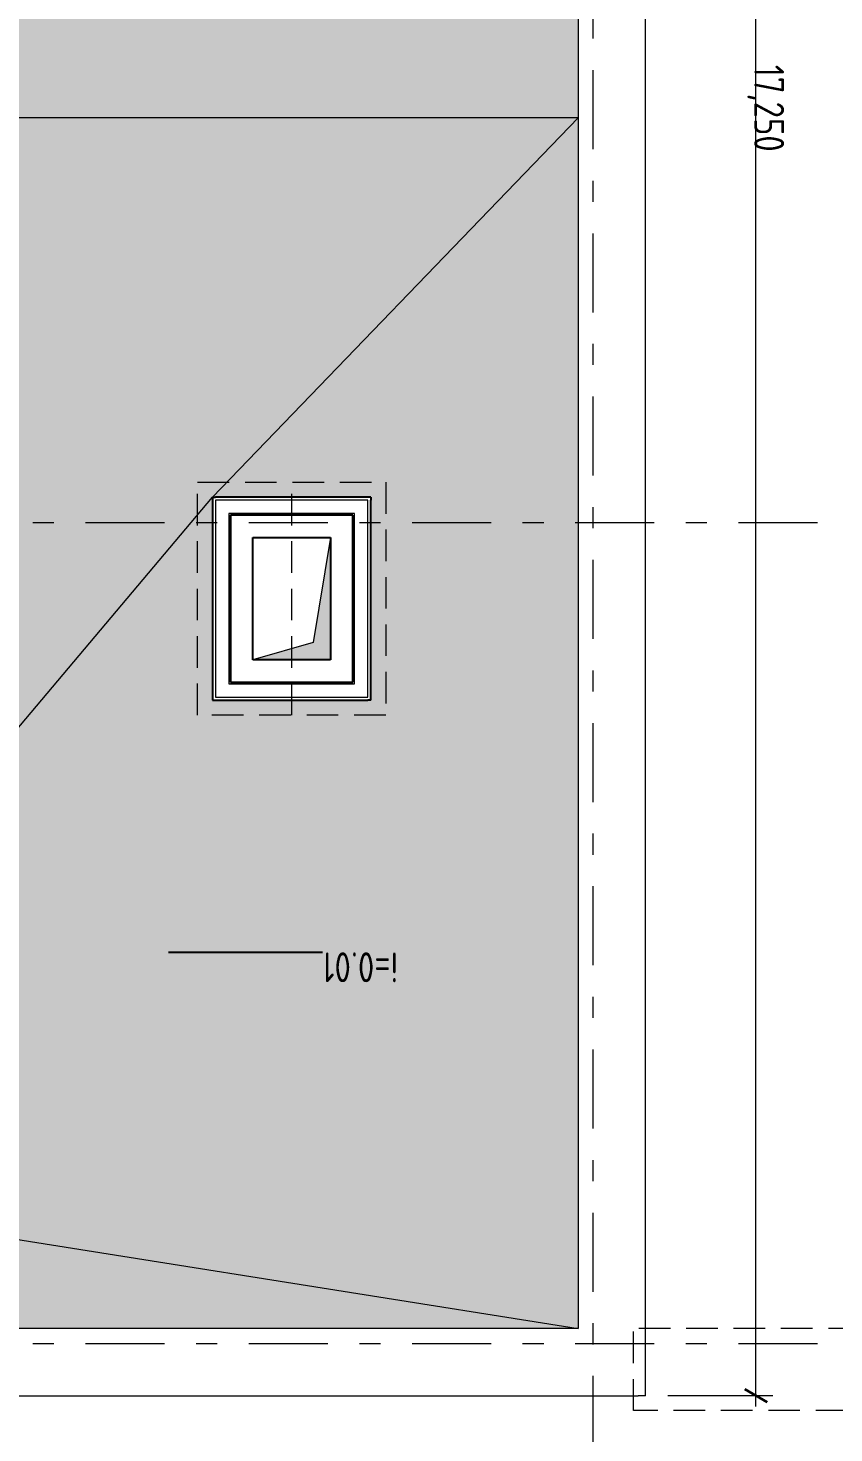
# Model space of a CAD drawing. Header units: millimetres. Extents: x 18162 to 3540582, y 72188 to 247925.
# Drawn here: x 1304184 to 1309582, y 152997 to 162409 of the extents above; entities that cross this region are included whole.
import ezdxf
from ezdxf.enums import TextEntityAlignment as Align

# ---------------------------------------------------------------- set-up
doc = ezdxf.new("R2010")
doc.units = ezdxf.units.MM
doc.header["$MEASUREMENT"] = 0
doc.set_wipeout_variables(frame=1)
for name, pattern in [('Double Dashed', [1093.611073, 529.166651, -211.666656, 141.111112, -211.666656]), ('Hidden Line', [317.5, 211.666667, -105.833333]), ('Wipeout_Contour', [1000, 0, -1000])]:
    doc.linetypes.add(name, pattern=pattern)
for name, color, linetype in [('00 Үндсэн байгуулалт', 7, 'Continuous'), ('Dimensioning - Detail', 7, 'Continuous'), ('Drawing & Figure', 7, 'Continuous'), ('Shell - Roof', 7, 'Continuous'), ('Structural - Bearing', 7, 'Continuous'), ('Structural - Grid', 7, 'Continuous')]:
    doc.layers.add(name, color=color, linetype=linetype)
doc.styles.add('GENERATED_STYLE_3', font='', dxfattribs={"width": 0.8})
doc.styles.get('GENERATED_STYLE_3').set_extended_font_data('ISOCPEUR MON')
doc.dimstyles.new('GENERATED_STYLE__3', dxfattribs={"dimtxt": 200, "dimasz": 114, "dimexe": 0.18, "dimexo": 150, "dimgap": 0, "dimtad": 1, "dimdec": 0, "dimzin": 0, "dimdsep": 46, "dimtxsty": 'GENERATED_STYLE_3', "dimblk": 'ARROWHEAD_2', "dimblk1": 'ARROWHEAD_2', "dimblk2": 'ARROWHEAD_2', "dimcen": 0.09, "dimclrd": 13, "dimclre": 13, "dimclrt": 13, "dimadec": 0, "dimazin": 0, "dimtfac": 1, "dimtdec": 4, "dimtmove": 0, "dimatfit": 3, "dimfxl": 1, "dimtolj": 1, "dimtzin": 0, "dimarcsym": 0})
doc.dimstyles.new('GENERATED_STYLE__4', dxfattribs={"dimtxt": 0.18, "dimasz": 273.6, "dimexe": 0.18, "dimexo": 0.0625, "dimgap": 0, "dimtad": 0, "dimtih": 1, "dimtoh": 1, "dimdec": 4, "dimzin": 0, "dimdsep": 46, "dimcen": 0.09, "dimadec": 0, "dimazin": 0, "dimtfac": 1, "dimtdec": 4, "dimtmove": 0, "dimatfit": 3, "dimldrblk": 'ARROWHEAD_5', "dimfxl": 1, "dimtolj": 1, "dimtzin": 0, "dimarcsym": 0})

# ---------------------------------------------------------------- blocks, each defined once
blk = doc.blocks.new('*D747', base_point=(1270095.8, 74950.7))
at = {"layer": 'Dimensioning - Detail', "color": 13, "linetype": 'Continuous', "lineweight": 13, "transparency": 16777216}
for p, q in [((1309059.2, 170496.7), (1309059.2, 171946.4)), ((1309171.7, 170496.7), (1308019.3, 170496.7)), ((1309059.2, 153246.4), (1309059.2, 170496.7)), ((1309171.7, 153246.4), (1308469.3, 153246.4)), ((1309059.2, 153173.1), (1309059.2, 153246.4))]:
    blk.add_line(p, q, dxfattribs=at)
at = {"layer": 'Dimensioning - Detail', "color": 12, "linetype": 'Continuous', "lineweight": 35, "transparency": 16777216}
for p, q in [((1308984.2, 170540), (1309134.2, 170453.4)), ((1308984.2, 153289.7), (1309134.2, 153203.1))]:
    blk.add_line(p, q, dxfattribs=at)
at = {"layer": 'Dimensioning - Detail', "color": 13, "lineweight": 13, "transparency": 16777216, "insert": (1309001.3, 162163), "char_height": 200, "attachment_point": 7, "rotation": 270, "style": 'GENERATED_STYLE_3'}
blk.add_mtext('\\A1;{\\pql;\\fISOCPEUR MON|b0|i0|c0|p0;\\W0.800000;17,250}', dxfattribs=at)
blk = doc.blocks.new('ARROWHEAD_2')
at = {"color": 0, "linetype": 'Continuous', "lineweight": 0}
for p, q in [((0, 0), (-1, 0)), ((-0.378, -0.655), (0.378, 0.655))]:
    blk.add_line(p, q, dxfattribs=at)
blk = doc.blocks.new('ARROWHEAD_5')
at = {"linetype": 'Continuous', "lineweight": 0}
blk.add_hatch(color=0, dxfattribs=at).paths.add_polyline_path([(-1, 0.2679), (0, 0), (-1, -0.2679)])
at = {"color": 0, "linetype": 'Continuous', "lineweight": 0}
blk.add_line((0, 0), (-1, 0), dxfattribs=at)
blk = doc.blocks.new('Standard grid marker[349]_2', base_point=(1288258, 153596.4))
at = {"layer": 'Structural - Grid', "color": 13, "linetype": 'Double Dashed', "lineweight": 13}
blk.add_line((1289258, 153596.4), (1323820.2, 153596.4), dxfattribs=at)
at = {"layer": 'Structural - Grid', "color": 13, "lineweight": 13, "style": 'GENERATED_STYLE_3'}
blk.add_attdef('AC_MarkerText_1', text='', height=250, rotation=180, dxfattribs=at).set_placement((1325120.2, 153471.4), align=Align.TOP_CENTER)
blk = doc.blocks.new('Standard grid marker[350]_2', base_point=(1288258, 159096.4))
at = {"layer": 'Structural - Grid', "color": 13, "linetype": 'Double Dashed', "lineweight": 13}
blk.add_line((1289258, 159096.4), (1323820.2, 159096.4), dxfattribs=at)
at = {"layer": 'Structural - Grid', "color": 13, "lineweight": 13, "style": 'GENERATED_STYLE_3'}
blk.add_attdef('AC_MarkerText_1', text='', height=250, rotation=180, dxfattribs=at).set_placement((1325120.2, 158971.4), align=Align.TOP_CENTER)
blk = doc.blocks.new('Standard grid marker[354]_2', base_point=(1307969.3, 147474.9))
at = {"layer": 'Structural - Grid', "color": 13, "linetype": 'Double Dashed', "lineweight": 13}
blk.add_line((1307969.3, 148474.9), (1307969.3, 175136.2), dxfattribs=at)
at = {"layer": 'Structural - Grid', "color": 13, "lineweight": 13, "style": 'GENERATED_STYLE_3'}
blk.add_attdef('AC_MarkerText_1', text='', height=250, rotation=180, dxfattribs=at).set_placement((1307969.3, 176311.2), align=Align.TOP_CENTER)

msp = doc.modelspace()

# ---------------------------------------------------------------- hatches: boundary and pattern name
at = {"layer": 'Drawing & Figure', "linetype": 'Continuous', "lineweight": 13}
msp.add_hatch(color=7, dxfattribs=at).paths.add_polyline_path([(1306209.3, 158996.4), (1306092.2, 158292.9), (1305689.3, 158176.4), (1306209.3, 158176.4)])
at = {"layer": 'Structural - Bearing', "linetype": 'Continuous', "lineweight": 0}
h = msp.add_hatch(color=49, dxfattribs=at)
h.paths.add_polyline_path([(1307869.3, 153696.4), (1301569.3, 153696.4), (1301569.3, 160976.4), (1302439.6, 160976.4), (1302439.6, 162016.4), (1301569.3, 162016.4), (1301569.3, 171496.4), (1307869.3, 171496.4), (1307869.3, 166266.4), (1307199.3, 166266.4), (1307199.3, 164826.4), (1307869.3, 164826.4)])
h.paths.add_polyline_path([(1304499.1, 165326.2), (1305939.3, 165326.2), (1305939.3, 166266.4), (1304499.1, 166266.4)], flags=0)
h.paths.add_polyline_path([(1305419.3, 159266.4), (1305419.3, 157906.4), (1306479.3, 157906.4), (1306479.3, 159266.4)], flags=0)

# ---------------------------------------------------------------- linework, layer by layer
at = {"layer": 'Drawing & Figure', "color": 7, "linetype": 'Continuous', "lineweight": 13, "flags": 128}
msp.add_lwpolyline([(1306209.3, 158996.4), (1306092.2, 158292.9), (1305689.3, 158176.4), (1306209.3, 158176.4)], close=True, dxfattribs=at)
at = {"layer": 'Shell - Roof', "color": 7, "linetype": 'Hidden Line', "lineweight": 13, "flags": 128}
for points in [[(1305319.3, 159366.4), (1305949.3, 159366.4), (1306579.3, 159366.4)], [(1305319.3, 157806.4), (1305319.3, 159366.4)], [(1306579.3, 159366.4), (1306579.3, 157806.4)], [(1306579.3, 157806.4), (1305949.3, 157806.4), (1305319.3, 157806.4)]]:
    msp.add_lwpolyline(points, dxfattribs=at)
at = {"layer": 'Structural - Bearing', "color": 7, "linetype": 'Continuous', "lineweight": 13, "flags": 128}
msp.add_lwpolyline([(1308069.3, 171696.4), (1301369.3, 171696.4), (1301369.3, 153496.4), (1308069.3, 153496.4)], close=True, dxfattribs=at)

# ---------------------------------------------------------------- texts
at = {"layer": '00 Үндсэн байгуулалт', "color": 13, "linetype": 'Continuous', "lineweight": 13, "insert": (1306156.3, 156216.8), "char_height": 200, "attachment_point": 9, "rotation": 180, "style": 'GENERATED_STYLE_3'}
msp.add_mtext('\\A1;{\\pqr;\\fISOCPEUR MON|b0|i0|c0|p0;\\W0.800000;i=0.01}', dxfattribs=at)

# ---------------------------------------------------------------- leaders
at = {"layer": '00 Үндсэн байгуулалт', "color": 12, "linetype": 'Continuous', "lineweight": 13, "annotation_type": 0, "has_hookline": 1, "hookline_direction": 1, "text_width": 480, "horizontal_direction": (-1, 0, 0)}
msp.add_leader([(1305125.3, 156216.8), (1306156.3, 156216.8)], dimstyle='GENERATED_STYLE__4', dxfattribs=at)

# ---------------------------------------------------------------- wipeouts: each hides what was drawn before it
at = {"color": 254, "linetype": 'Wipeout_Contour', "lineweight": 0, "ltscale": 3951698.133728372}
msp.add_wipeout([(1308269.3, 153246.4), (1308319.3, 153246.4), (1308269.3, 153296.4)], dxfattribs=at).dxf.layer = 'Structural - Bearing'

# ---------------------------------------------------------------- next in the draw order: wipeouts: each hides what was drawn before it
at = {"color": 254, "linetype": 'Wipeout_Contour', "lineweight": 0, "ltscale": 3945333.673651961}
msp.add_wipeout([(1305439.3, 159266.4), (1305419.3, 159266.4), (1305439.3, 159246.4)], dxfattribs=at).dxf.layer = 'Structural - Bearing'
at = {"color": 254, "linetype": 'Wipeout_Contour', "lineweight": 0, "ltscale": 3948428.188449764}
msp.add_wipeout([(1306459.3, 159246.4), (1306479.3, 159246.4), (1306479.3, 159266.4)], dxfattribs=at).dxf.layer = 'Structural - Bearing'
at = {"color": 254, "linetype": 'Wipeout_Contour', "lineweight": 0, "ltscale": 3944846.348122117}
msp.add_wipeout([(1305439.3, 157926.4), (1305419.3, 157906.4), (1305439.3, 157906.4)], dxfattribs=at).dxf.layer = 'Structural - Bearing'
at = {"color": 254, "linetype": 'Wipeout_Contour', "lineweight": 0, "ltscale": 3947924.923599556}
msp.add_wipeout([(1306459.3, 157906.4), (1306479.3, 157906.4), (1306459.3, 157926.4)], dxfattribs=at).dxf.layer = 'Structural - Bearing'
at = {"color": 254, "linetype": 'Wipeout_Contour', "lineweight": 0, "ltscale": 3951566.608858372}
msp.add_wipeout([(1308219.3, 153296.4), (1308269.3, 153296.4), (1308219.3, 153346.4)], dxfattribs=at).dxf.layer = 'Structural - Bearing'

# ---------------------------------------------------------------- next in the draw order: wipeouts: each hides what was drawn before it
at = {"color": 254, "linetype": 'Wipeout_Contour', "lineweight": 0, "ltscale": 3945516.46386126}
msp.add_wipeout([(1305529.3, 159246.4), (1305439.3, 159246.4), (1305529.3, 159156.4)], dxfattribs=at).dxf.layer = 'Structural - Bearing'
at = {"color": 254, "linetype": 'Wipeout_Contour', "lineweight": 0, "ltscale": 3948274.94959915}
msp.add_wipeout([(1306369.3, 159156.4), (1306459.3, 159156.4), (1306459.3, 159246.4)], dxfattribs=at).dxf.layer = 'Structural - Bearing'
at = {"color": 254, "linetype": 'Wipeout_Contour', "lineweight": 0, "ltscale": 3945060.515574515}
msp.add_wipeout([(1305529.3, 158016.4), (1305439.3, 157926.4), (1305529.3, 157926.4)], dxfattribs=at).dxf.layer = 'Structural - Bearing'
at = {"color": 254, "linetype": 'Wipeout_Contour', "lineweight": 0, "ltscale": 3947741.973468353}
msp.add_wipeout([(1306369.3, 157926.4), (1306459.3, 157926.4), (1306369.3, 158016.4)], dxfattribs=at).dxf.layer = 'Structural - Bearing'
at = {"color": 254, "linetype": 'Wipeout_Contour', "lineweight": 0, "ltscale": 3951248.102457407}
msp.add_wipeout([(1308069.3, 153346.4), (1308219.3, 153346.4), (1308069.3, 153496.4)], dxfattribs=at).dxf.layer = 'Structural - Bearing'
at = {"color": 254, "linetype": 'Wipeout_Contour', "lineweight": 0, "ltscale": 3951752.735138427}
msp.add_wipeout([(1308319.3, 153296.4), (1308269.3, 153296.4), (1308319.3, 153246.4)], dxfattribs=at).dxf.layer = 'Structural - Bearing'

# ---------------------------------------------------------------- next in the draw order: linework, layer by layer
at = {"layer": 'Structural - Bearing', "color": 7, "linetype": 'Continuous', "lineweight": 13, "flags": 128}
msp.add_lwpolyline([(1308319.3, 153246.4), (1308269.3, 153246.4)], dxfattribs=at)

# ---------------------------------------------------------------- next in the draw order: wipeouts: each hides what was drawn before it
at = {"color": 254, "linetype": 'Wipeout_Contour', "lineweight": 0, "ltscale": 5273566.732163137}
msp.add_wipeout([(1308319.3, 171896.4), (1308269.3, 171896.4), (1308269.3, 153296.4), (1308319.3, 153296.4)], dxfattribs=at).dxf.layer = 'Structural - Bearing'
at = {"color": 254, "linetype": 'Wipeout_Contour', "lineweight": 0, "ltscale": 3945312.270430525}
msp.add_wipeout([(1305419.3, 159246.4), (1305439.3, 159246.4), (1305419.3, 159266.4)], dxfattribs=at).dxf.layer = 'Structural - Bearing'
at = {"color": 254, "linetype": 'Wipeout_Contour', "lineweight": 0, "ltscale": 3948411.869113486}
msp.add_wipeout([(1306459.3, 159266.4), (1306459.3, 159246.4), (1306479.3, 159266.4)], dxfattribs=at).dxf.layer = 'Structural - Bearing'
at = {"color": 254, "linetype": 'Wipeout_Contour', "lineweight": 0, "ltscale": 3945602.656071637}
msp.add_wipeout([(1305539.3, 159156.4), (1305529.3, 159156.4), (1305539.3, 159146.4)], dxfattribs=at).dxf.layer = 'Structural - Bearing'
at = {"color": 254, "linetype": 'Wipeout_Contour', "lineweight": 0, "ltscale": 3948073.038823509}
msp.add_wipeout([(1306359.3, 159146.4), (1306369.3, 159146.4), (1306369.3, 159156.4)], dxfattribs=at).dxf.layer = 'Structural - Bearing'
at = {"color": 254, "linetype": 'Wipeout_Contour', "lineweight": 0, "ltscale": 3945192.543511354}
msp.add_wipeout([(1305539.3, 158026.4), (1305529.3, 158016.4), (1305539.3, 158016.4)], dxfattribs=at).dxf.layer = 'Structural - Bearing'
at = {"color": 254, "linetype": 'Wipeout_Contour', "lineweight": 0, "ltscale": 3947655.578451681}
msp.add_wipeout([(1306359.3, 158016.4), (1306369.3, 158016.4), (1306359.3, 158026.4)], dxfattribs=at).dxf.layer = 'Structural - Bearing'
at = {"color": 254, "linetype": 'Wipeout_Contour', "lineweight": 0, "ltscale": 3947946.306289002}
msp.add_wipeout([(1306479.3, 157926.4), (1306459.3, 157926.4), (1306479.3, 157906.4)], dxfattribs=at).dxf.layer = 'Structural - Bearing'
at = {"color": 254, "linetype": 'Wipeout_Contour', "lineweight": 0, "ltscale": 3950760.123471656}
msp.add_wipeout([(1307869.3, 153496.4), (1308069.3, 153496.4), (1307869.3, 153696.4)], dxfattribs=at).dxf.layer = 'Structural - Bearing'

# ---------------------------------------------------------------- next in the draw order: linework, layer by layer
at = {"layer": 'Structural - Bearing', "color": 7, "linetype": 'Continuous', "lineweight": 13, "flags": 128}
msp.add_lwpolyline([(1308319.3, 153246.4), (1308319.3, 171946.4)], dxfattribs=at)

# ---------------------------------------------------------------- next in the draw order: wipeouts: each hides what was drawn before it
at = {"color": 254, "linetype": 'Wipeout_Contour', "lineweight": 0, "ltscale": 5260107.413068509}
msp.add_wipeout([(1305419.3, 157926.4), (1305439.3, 157926.4), (1305439.3, 159246.4), (1305419.3, 159246.4)], dxfattribs=at).dxf.layer = 'Structural - Bearing'
at = {"color": 254, "linetype": 'Wipeout_Contour', "lineweight": 0, "ltscale": 3945889.817850074}
msp.add_wipeout([(1305689.3, 159146.4), (1305539.3, 159146.4), (1305689.3, 158996.4)], dxfattribs=at).dxf.layer = 'Structural - Bearing'
at = {"color": 254, "linetype": 'Wipeout_Contour', "lineweight": 0, "ltscale": 3947866.812933345}
msp.add_wipeout([(1306209.3, 158996.4), (1306359.3, 158996.4), (1306359.3, 159146.4)], dxfattribs=at).dxf.layer = 'Structural - Bearing'
at = {"color": 254, "linetype": 'Wipeout_Contour', "lineweight": 0, "ltscale": 3945520.731909978}
msp.add_wipeout([(1305689.3, 158176.4), (1305539.3, 158026.4), (1305689.3, 158026.4)], dxfattribs=at).dxf.layer = 'Structural - Bearing'
at = {"color": 254, "linetype": 'Wipeout_Contour', "lineweight": 0, "ltscale": 3947368.248097071}
msp.add_wipeout([(1306209.3, 158026.4), (1306359.3, 158026.4), (1306209.3, 158176.4)], dxfattribs=at).dxf.layer = 'Structural - Bearing'
at = {"color": 254, "linetype": 'Wipeout_Contour', "lineweight": 0, "ltscale": 3951621.212161686}
msp.add_wipeout([(1308269.3, 153346.4), (1308219.3, 153346.4), (1308269.3, 153296.4)], dxfattribs=at).dxf.layer = 'Structural - Bearing'

# ---------------------------------------------------------------- next in the draw order: wipeouts: each hides what was drawn before it
at = {"color": 254, "linetype": 'Wipeout_Contour', "lineweight": 0, "ltscale": 5273366.878117085}
msp.add_wipeout([(1308219.3, 171846.4), (1308219.3, 153346.4), (1308269.3, 153346.4), (1308269.3, 171846.4)], dxfattribs=at).dxf.layer = 'Structural - Bearing'
at = {"color": 254, "linetype": 'Wipeout_Contour', "lineweight": 0, "ltscale": 3945417.102669796}
msp.add_wipeout([(1305439.3, 159156.4), (1305529.3, 159156.4), (1305439.3, 159246.4)], dxfattribs=at).dxf.layer = 'Structural - Bearing'
at = {"color": 254, "linetype": 'Wipeout_Contour', "lineweight": 0, "ltscale": 3944830.007595255}
msp.add_wipeout([(1305419.3, 157926.4), (1305419.3, 157906.4), (1305439.3, 157926.4)], dxfattribs=at).dxf.layer = 'Structural - Bearing'
at = {"color": 254, "linetype": 'Wipeout_Contour', "lineweight": 0, "ltscale": 5254764.904622049}
msp.add_wipeout([(1308269.3, 153296.4), (1301169.3, 153296.4), (1301169.3, 153246.4), (1308269.3, 153246.4)], dxfattribs=at).dxf.layer = 'Structural - Bearing'

# ---------------------------------------------------------------- next in the draw order: linework, layer by layer
at = {"layer": 'Structural - Bearing', "color": 7, "linetype": 'Continuous', "lineweight": 13}
msp.add_line((1305529.3, 159246.4), (1305439.3, 159246.4), dxfattribs=at)
at = {"layer": 'Structural - Bearing', "color": 7, "linetype": 'Continuous', "lineweight": 25, "flags": 128}
msp.add_lwpolyline([(1305419.3, 159266.4), (1305439.3, 159266.4)], dxfattribs=at)
at = {"layer": 'Structural - Bearing', "color": 7, "linetype": 'Continuous', "lineweight": 13, "flags": 128}
msp.add_lwpolyline([(1301169.3, 153246.4), (1308269.3, 153246.4)], dxfattribs=at)

# ---------------------------------------------------------------- next in the draw order: wipeouts: each hides what was drawn before it
at = {"color": 254, "linetype": 'Wipeout_Contour', "lineweight": 0, "ltscale": 5260325.64162858}
msp.add_wipeout([(1305529.3, 159156.4), (1305439.3, 159156.4), (1305439.3, 158016.4), (1305529.3, 158016.4)], dxfattribs=at).dxf.layer = 'Structural - Bearing'
at = {"color": 254, "linetype": 'Wipeout_Contour', "lineweight": 0, "ltscale": 3951413.677145598}
msp.add_wipeout([(1308219.3, 153496.4), (1308069.3, 153496.4), (1308219.3, 153346.4)], dxfattribs=at).dxf.layer = 'Structural - Bearing'

# ---------------------------------------------------------------- next in the draw order: linework, layer by layer
at = {"layer": 'Structural - Bearing', "color": 7, "linetype": 'Continuous', "lineweight": 13}
msp.add_line((1305439.3, 159246.4), (1305439.3, 159156.4), dxfattribs=at)

# ---------------------------------------------------------------- next in the draw order: wipeouts: each hides what was drawn before it
at = {"color": 254, "linetype": 'Wipeout_Contour', "lineweight": 0, "ltscale": 5272965.829724039}
msp.add_wipeout([(1308069.3, 171696.4), (1308069.3, 153496.4), (1308219.3, 153496.4), (1308219.3, 171696.4)], dxfattribs=at).dxf.layer = 'Structural - Bearing'
at = {"color": 254, "linetype": 'Wipeout_Contour', "lineweight": 0, "ltscale": 3945592.391106424}
msp.add_wipeout([(1305529.3, 159146.4), (1305539.3, 159146.4), (1305529.3, 159156.4)], dxfattribs=at).dxf.layer = 'Structural - Bearing'
at = {"color": 254, "linetype": 'Wipeout_Contour', "lineweight": 0, "ltscale": 3944983.09189511}
msp.add_wipeout([(1305529.3, 158016.4), (1305439.3, 158016.4), (1305439.3, 157926.4)], dxfattribs=at).dxf.layer = 'Structural - Bearing'
at = {"color": 254, "linetype": 'Wipeout_Contour', "lineweight": 0, "ltscale": 5254788.235707293}
msp.add_wipeout([(1308219.3, 153346.4), (1301219.3, 153346.4), (1301219.3, 153296.4), (1308219.3, 153296.4)], dxfattribs=at).dxf.layer = 'Structural - Bearing'

# ---------------------------------------------------------------- next in the draw order: linework, layer by layer
at = {"color": 7, "linetype": 'Hidden Line', "lineweight": 5}
for points in [[(1308239.3, 172047.1), (1314719.3, 172047.1), (1321419.3, 172047.1), (1321419.3, 153146.4), (1308239.3, 153146.4), (1308239.3, 153697.1)], [(1308239.3, 172046.4), (1308239.3, 171496.4), (1320868.6, 171496.4), (1320868.6, 153697.1), (1308239.3, 153697.1)]]:
    msp.add_lwpolyline(points, dxfattribs=at)
at = {"layer": 'Structural - Bearing', "color": 7, "linetype": 'Continuous', "lineweight": 13}
for p, q in [((1305439.3, 159156.4), (1305439.3, 158016.4)), ((1305439.3, 158016.4), (1305439.3, 157926.4)), ((1305439.3, 157926.4), (1305529.3, 157926.4))]:
    msp.add_line(p, q, dxfattribs=at)
at = {"layer": 'Structural - Bearing', "color": 7, "linetype": 'Continuous', "lineweight": 25, "flags": 128}
for points in [[(1305419.3, 159266.4), (1305419.3, 157906.4)], [(1305419.3, 157906.4), (1305439.3, 157906.4)]]:
    msp.add_lwpolyline(points, dxfattribs=at)

# ---------------------------------------------------------------- next in the draw order: wipeouts: each hides what was drawn before it
at = {"color": 254, "linetype": 'Wipeout_Contour', "lineweight": 0, "ltscale": 5260524.165176781}
msp.add_wipeout([(1305539.3, 159146.4), (1305529.3, 159146.4), (1305529.3, 158026.4), (1305539.3, 158026.4)], dxfattribs=at).dxf.layer = 'Structural - Bearing'
at = {"color": 254, "linetype": 'Wipeout_Contour', "lineweight": 0, "ltscale": 3950981.207975246}
msp.add_wipeout([(1307869.3, 153696.4), (1308069.3, 153496.4), (1308069.3, 153696.4)], dxfattribs=at).dxf.layer = 'Structural - Bearing'

# ---------------------------------------------------------------- next in the draw order: wipeouts: each hides what was drawn before it
at = {"color": 254, "linetype": 'Wipeout_Contour', "lineweight": 0, "ltscale": 5272265.812094139}
msp.add_wipeout([(1307869.3, 171496.4), (1307869.3, 153696.4), (1308069.3, 153696.4), (1308069.3, 171496.4)], dxfattribs=at).dxf.layer = 'Structural - Bearing'
at = {"color": 254, "linetype": 'Wipeout_Contour', "lineweight": 0, "ltscale": 5262495.333563254}
msp.add_wipeout([(1305439.3, 159266.4), (1305439.3, 159246.4), (1306459.3, 159246.4), (1306459.3, 159266.4)], dxfattribs=at).dxf.layer = 'Structural - Bearing'
at = {"color": 254, "linetype": 'Wipeout_Contour', "lineweight": 0, "ltscale": 3945723.649316159}
msp.add_wipeout([(1305689.3, 158996.4), (1305539.3, 159146.4), (1305539.3, 158996.4)], dxfattribs=at).dxf.layer = 'Structural - Bearing'
at = {"color": 254, "linetype": 'Wipeout_Contour', "lineweight": 0, "ltscale": 3945184.930512176}
msp.add_wipeout([(1305539.3, 158026.4), (1305529.3, 158026.4), (1305529.3, 158016.4)], dxfattribs=at).dxf.layer = 'Structural - Bearing'
at = {"color": 254, "linetype": 'Wipeout_Contour', "lineweight": 0, "ltscale": 5254834.921186967}
msp.add_wipeout([(1308069.3, 153496.4), (1301369.3, 153496.4), (1301369.3, 153346.4), (1308069.3, 153346.4)], dxfattribs=at).dxf.layer = 'Structural - Bearing'

# ---------------------------------------------------------------- next in the draw order: linework, layer by layer
at = {"layer": 'Drawing & Figure', "color": 7, "linetype": 'Continuous', "lineweight": 5}
msp.add_lwpolyline([(1307869.3, 161806.8), (1302439.6, 161806.8)], dxfattribs=at)
at = {"layer": 'Structural - Bearing', "color": 7, "linetype": 'Continuous', "lineweight": 13}
for p, q in [((1305539.3, 159156.4), (1305529.3, 159156.4)), ((1305529.3, 159156.4), (1305529.3, 159146.4))]:
    msp.add_line(p, q, dxfattribs=at)
at = {"layer": 'Structural - Bearing', "color": 7, "linetype": 'Continuous', "lineweight": 25}
msp.add_line((1305689.3, 159146.4), (1305539.3, 159146.4), dxfattribs=at)
at = {"layer": 'Structural - Bearing', "color": 7, "linetype": 'Continuous', "lineweight": 13, "flags": 128}
msp.add_lwpolyline([(1307869.3, 171496.4), (1307869.3, 153696.4)], dxfattribs=at)

# ---------------------------------------------------------------- next in the draw order: wipeouts: each hides what was drawn before it
at = {"color": 254, "linetype": 'Wipeout_Contour', "lineweight": 0, "ltscale": 3948197.611111356}
msp.add_wipeout([(1306369.3, 159156.4), (1306459.3, 159246.4), (1306369.3, 159246.4)], dxfattribs=at).dxf.layer = 'Structural - Bearing'
at = {"color": 254, "linetype": 'Wipeout_Contour', "lineweight": 0, "ltscale": 5260841.61230141}
msp.add_wipeout([(1305689.3, 158176.4), (1305689.3, 158996.4), (1305539.3, 158996.4), (1305539.3, 158176.4)], dxfattribs=at).dxf.layer = 'Structural - Bearing'

# ---------------------------------------------------------------- next in the draw order: linework, layer by layer
at = {"layer": 'Structural - Bearing', "color": 7, "linetype": 'Continuous', "lineweight": 13}
msp.add_line((1306459.3, 159156.4), (1306459.3, 159246.4), dxfattribs=at)
at = {"layer": 'Structural - Bearing', "color": 7, "linetype": 'Continuous', "lineweight": 25}
msp.add_line((1305539.3, 159146.4), (1305539.3, 158996.4), dxfattribs=at)
at = {"layer": 'Structural - Bearing', "color": 7, "linetype": 'Continuous', "lineweight": 25, "flags": 128}
msp.add_lwpolyline([(1306479.3, 159266.4), (1306479.3, 159246.4)], dxfattribs=at)

# ---------------------------------------------------------------- next in the draw order: wipeouts: each hides what was drawn before it
at = {"color": 254, "linetype": 'Wipeout_Contour', "lineweight": 0, "ltscale": 3945390.964994199}
msp.add_wipeout([(1305539.3, 158176.4), (1305539.3, 158026.4), (1305689.3, 158176.4)], dxfattribs=at).dxf.layer = 'Structural - Bearing'
at = {"color": 254, "linetype": 'Wipeout_Contour', "lineweight": 0, "ltscale": 5254916.696707686}
msp.add_wipeout([(1307869.3, 153696.4), (1301569.3, 153696.4), (1301569.3, 153496.4), (1307869.3, 153496.4)], dxfattribs=at).dxf.layer = 'Structural - Bearing'

# ---------------------------------------------------------------- next in the draw order: linework, layer by layer
at = {"layer": 'Drawing & Figure', "color": 7, "linetype": 'Continuous', "lineweight": 5}
msp.add_lwpolyline([(1301569.3, 154696.4), (1307869.3, 153696.4)], dxfattribs=at)
at = {"layer": 'Structural - Bearing', "color": 7, "linetype": 'Continuous', "lineweight": 13}
for p, q in [((1305529.3, 159146.4), (1305529.3, 158026.4)), ((1305529.3, 158026.4), (1305529.3, 158016.4)), ((1305529.3, 158016.4), (1305539.3, 158016.4))]:
    msp.add_line(p, q, dxfattribs=at)
at = {"layer": 'Structural - Bearing', "color": 7, "linetype": 'Continuous', "lineweight": 25}
for p, q in [((1305539.3, 158996.4), (1305539.3, 158176.4)), ((1305539.3, 158176.4), (1305539.3, 158026.4)), ((1305539.3, 158026.4), (1305689.3, 158026.4))]:
    msp.add_line(p, q, dxfattribs=at)
at = {"layer": 'Structural - Bearing', "color": 7, "linetype": 'Continuous', "lineweight": 25, "flags": 128}
msp.add_lwpolyline([(1305689.3, 158176.4), (1305689.3, 158996.4)], dxfattribs=at)
at = {"layer": 'Structural - Bearing', "color": 7, "linetype": 'Continuous', "lineweight": 13, "flags": 128}
msp.add_lwpolyline([(1307869.3, 153696.4), (1301569.3, 153696.4)], dxfattribs=at)

# ---------------------------------------------------------------- next in the draw order: block references
at = {"layer": 'Structural - Grid', "color": 13, "linetype": 'Continuous', "lineweight": 13}
for name, p in [('Standard grid marker[354]_2', (1307969.3, 147474.9)), ('Standard grid marker[349]_2', (1288258, 153596.4))]:
    msp.add_blockref(name, p, dxfattribs=at)

# ---------------------------------------------------------------- next in the draw order: dimensions: what is measured, and where the dimension line sits
at = {"layer": 'Dimensioning - Detail', "color": 13, "linetype": 'Continuous', "lineweight": 13}
dim = msp.add_linear_dim(base=(1309059.2, 170496.7), p1=(1308319.3, 153246.4), p2=(1307869.3, 170496.7), angle=90, dimstyle='GENERATED_STYLE__3', dxfattribs=at)
dim.commit()
dim.dimension.update_dxf_attribs({"geometry": '*D747', "text_midpoint": (1309199.2, 161751.8), "dimtype": 160, "text_rotation": 270})

# ---------------------------------------------------------------- next in the draw order: wipeouts: each hides what was drawn before it
at = {"color": 254, "linetype": 'Wipeout_Contour', "lineweight": 0, "ltscale": 5262468.708096926}
msp.add_wipeout([(1305529.3, 159156.4), (1306369.3, 159156.4), (1306369.3, 159246.4), (1305529.3, 159246.4)], dxfattribs=at).dxf.layer = 'Structural - Bearing'

# ---------------------------------------------------------------- next in the draw order: linework, layer by layer
at = {"layer": 'Structural - Bearing', "color": 7, "linetype": 'Continuous', "lineweight": 13}
for p, q in [((1305529.3, 159246.4), (1305439.3, 159246.4)), ((1306369.3, 159246.4), (1305529.3, 159246.4)), ((1306459.3, 159246.4), (1306369.3, 159246.4))]:
    msp.add_line(p, q, dxfattribs=at)
at = {"layer": 'Structural - Bearing', "color": 7, "linetype": 'Continuous', "lineweight": 25, "flags": 128}
msp.add_lwpolyline([(1306479.3, 159266.4), (1305439.3, 159266.4)], dxfattribs=at)

# ---------------------------------------------------------------- next in the draw order: wipeouts: each hides what was drawn before it
at = {"color": 254, "linetype": 'Wipeout_Contour', "lineweight": 0, "ltscale": 3948065.435147684}
msp.add_wipeout([(1306359.3, 159146.4), (1306369.3, 159156.4), (1306359.3, 159156.4)], dxfattribs=at).dxf.layer = 'Structural - Bearing'

# ---------------------------------------------------------------- next in the draw order: wipeouts: each hides what was drawn before it
at = {"color": 254, "linetype": 'Wipeout_Contour', "lineweight": 0, "ltscale": 5262444.506885343}
msp.add_wipeout([(1305539.3, 159146.4), (1306359.3, 159146.4), (1306359.3, 159156.4), (1305539.3, 159156.4)], dxfattribs=at).dxf.layer = 'Structural - Bearing'
at = {"color": 254, "linetype": 'Wipeout_Contour', "lineweight": 0, "ltscale": 5264237.07563473}
msp.add_wipeout([(1306459.3, 159246.4), (1306459.3, 157926.4), (1306479.3, 157926.4), (1306479.3, 159246.4)], dxfattribs=at).dxf.layer = 'Structural - Bearing'

# ---------------------------------------------------------------- next in the draw order: linework, layer by layer
at = {"layer": 'Structural - Bearing', "color": 7, "linetype": 'Continuous', "lineweight": 13}
msp.add_line((1305539.3, 159156.4), (1305529.3, 159156.4), dxfattribs=at)

# ---------------------------------------------------------------- next in the draw order: wipeouts: each hides what was drawn before it
at = {"color": 254, "linetype": 'Wipeout_Contour', "lineweight": 0, "ltscale": 3947737.15857919}
msp.add_wipeout([(1306209.3, 158996.4), (1306359.3, 159146.4), (1306209.3, 159146.4)], dxfattribs=at).dxf.layer = 'Structural - Bearing'
at = {"color": 254, "linetype": 'Wipeout_Contour', "lineweight": 0, "ltscale": 3947841.253987391}
msp.add_wipeout([(1306459.3, 158016.4), (1306369.3, 158016.4), (1306459.3, 157926.4)], dxfattribs=at).dxf.layer = 'Structural - Bearing'

# ---------------------------------------------------------------- next in the draw order: linework, layer by layer
at = {"layer": 'Structural - Bearing', "color": 7, "linetype": 'Continuous', "lineweight": 13}
for p, q in [((1306369.3, 159156.4), (1306359.3, 159156.4)), ((1306369.3, 159146.4), (1306369.3, 159156.4)), ((1306369.3, 157926.4), (1306459.3, 157926.4))]:
    msp.add_line(p, q, dxfattribs=at)
at = {"layer": 'Structural - Bearing', "color": 7, "linetype": 'Continuous', "lineweight": 25}
msp.add_line((1306359.3, 158996.4), (1306359.3, 159146.4), dxfattribs=at)
at = {"layer": 'Structural - Bearing', "color": 7, "linetype": 'Continuous', "lineweight": 25, "flags": 128}
msp.add_lwpolyline([(1306479.3, 157906.4), (1306459.3, 157906.4)], dxfattribs=at)

# ---------------------------------------------------------------- next in the draw order: wipeouts: each hides what was drawn before it
at = {"color": 254, "linetype": 'Wipeout_Contour', "lineweight": 0, "ltscale": 5262405.811769789}
msp.add_wipeout([(1305689.3, 158996.4), (1306209.3, 158996.4), (1306209.3, 159146.4), (1305689.3, 159146.4)], dxfattribs=at).dxf.layer = 'Structural - Bearing'

# ---------------------------------------------------------------- next in the draw order: linework, layer by layer
at = {"layer": 'Structural - Bearing', "color": 7, "linetype": 'Continuous', "lineweight": 13}
msp.add_line((1306359.3, 159156.4), (1305539.3, 159156.4), dxfattribs=at)
at = {"layer": 'Structural - Bearing', "color": 7, "linetype": 'Continuous', "lineweight": 25}
for p, q in [((1305689.3, 159146.4), (1305539.3, 159146.4)), ((1306209.3, 159146.4), (1305689.3, 159146.4)), ((1306359.3, 159146.4), (1306209.3, 159146.4))]:
    msp.add_line(p, q, dxfattribs=at)
at = {"layer": 'Structural - Bearing', "color": 7, "linetype": 'Continuous', "lineweight": 25, "flags": 128}
msp.add_lwpolyline([(1305689.3, 158996.4), (1306209.3, 158996.4)], dxfattribs=at)

# ---------------------------------------------------------------- next in the draw order: wipeouts: each hides what was drawn before it
at = {"color": 254, "linetype": 'Wipeout_Contour', "lineweight": 0, "ltscale": 5264018.513075529}
msp.add_wipeout([(1306369.3, 159156.4), (1306369.3, 158016.4), (1306459.3, 158016.4), (1306459.3, 159156.4)], dxfattribs=at).dxf.layer = 'Structural - Bearing'

# ---------------------------------------------------------------- next in the draw order: linework, layer by layer
at = {"layer": 'Structural - Bearing', "color": 7, "linetype": 'Continuous', "lineweight": 13}
for p, q in [((1306459.3, 159156.4), (1306459.3, 159246.4)), ((1306459.3, 158016.4), (1306459.3, 159156.4)), ((1306459.3, 157926.4), (1306459.3, 158016.4))]:
    msp.add_line(p, q, dxfattribs=at)
at = {"layer": 'Structural - Bearing', "color": 7, "linetype": 'Continuous', "lineweight": 25, "flags": 128}
msp.add_lwpolyline([(1306479.3, 157906.4), (1306479.3, 159246.4)], dxfattribs=at)

# ---------------------------------------------------------------- next in the draw order: wipeouts: each hides what was drawn before it
at = {"color": 254, "linetype": 'Wipeout_Contour', "lineweight": 0, "ltscale": 3947665.834282751}
msp.add_wipeout([(1306369.3, 158026.4), (1306359.3, 158026.4), (1306369.3, 158016.4)], dxfattribs=at).dxf.layer = 'Structural - Bearing'

# ---------------------------------------------------------------- next in the draw order: wipeouts: each hides what was drawn before it
at = {"color": 254, "linetype": 'Wipeout_Contour', "lineweight": 0, "ltscale": 5263819.953683416}
msp.add_wipeout([(1306359.3, 159146.4), (1306359.3, 158026.4), (1306369.3, 158026.4), (1306369.3, 159146.4)], dxfattribs=at).dxf.layer = 'Structural - Bearing'
at = {"color": 254, "linetype": 'Wipeout_Contour', "lineweight": 0, "ltscale": 5261849.194887234}
msp.add_wipeout([(1306459.3, 157926.4), (1305439.3, 157926.4), (1305439.3, 157906.4), (1306459.3, 157906.4)], dxfattribs=at).dxf.layer = 'Structural - Bearing'

# ---------------------------------------------------------------- next in the draw order: linework, layer by layer
at = {"layer": 'Structural - Bearing', "color": 7, "linetype": 'Continuous', "lineweight": 13}
msp.add_line((1306369.3, 159146.4), (1306369.3, 159156.4), dxfattribs=at)

# ---------------------------------------------------------------- next in the draw order: wipeouts: each hides what was drawn before it
at = {"color": 254, "linetype": 'Wipeout_Contour', "lineweight": 0, "ltscale": 3947534.311957909}
msp.add_wipeout([(1306209.3, 158176.4), (1306359.3, 158026.4), (1306359.3, 158176.4)], dxfattribs=at).dxf.layer = 'Structural - Bearing'

# ---------------------------------------------------------------- next in the draw order: linework, layer by layer
at = {"layer": 'Structural - Bearing', "color": 7, "linetype": 'Continuous', "lineweight": 25}
msp.add_line((1306209.3, 158026.4), (1306359.3, 158026.4), dxfattribs=at)
at = {"layer": 'Structural - Bearing', "color": 7, "linetype": 'Continuous', "lineweight": 13}
for p, q in [((1306359.3, 158016.4), (1306369.3, 158016.4)), ((1306369.3, 158016.4), (1306369.3, 158026.4))]:
    msp.add_line(p, q, dxfattribs=at)

# ---------------------------------------------------------------- next in the draw order: wipeouts: each hides what was drawn before it
at = {"color": 254, "linetype": 'Wipeout_Contour', "lineweight": 0, "ltscale": 5263502.068191303}
msp.add_wipeout([(1306209.3, 158996.4), (1306209.3, 158176.4), (1306359.3, 158176.4), (1306359.3, 158996.4)], dxfattribs=at).dxf.layer = 'Structural - Bearing'

# ---------------------------------------------------------------- next in the draw order: linework, layer by layer
at = {"layer": 'Structural - Bearing', "color": 7, "linetype": 'Continuous', "lineweight": 25}
for p, q in [((1306359.3, 158996.4), (1306359.3, 159146.4)), ((1306359.3, 158176.4), (1306359.3, 158996.4)), ((1306359.3, 158026.4), (1306359.3, 158176.4))]:
    msp.add_line(p, q, dxfattribs=at)
at = {"layer": 'Structural - Bearing', "color": 7, "linetype": 'Continuous', "lineweight": 13}
msp.add_line((1306369.3, 158026.4), (1306369.3, 159146.4), dxfattribs=at)
at = {"layer": 'Structural - Bearing', "color": 7, "linetype": 'Continuous', "lineweight": 25, "flags": 128}
msp.add_lwpolyline([(1306209.3, 158996.4), (1306209.3, 158176.4)], dxfattribs=at)

# ---------------------------------------------------------------- next in the draw order: block references
at = {"layer": 'Structural - Grid', "color": 13, "linetype": 'Continuous', "lineweight": 13}
msp.add_blockref('Standard grid marker[350]_2', (1288258, 159096.4), dxfattribs=at)

# ---------------------------------------------------------------- next in the draw order: wipeouts: each hides what was drawn before it
at = {"color": 254, "linetype": 'Wipeout_Contour', "lineweight": 0, "ltscale": 5261875.610673127}
msp.add_wipeout([(1306369.3, 158016.4), (1305529.3, 158016.4), (1305529.3, 157926.4), (1306369.3, 157926.4)], dxfattribs=at).dxf.layer = 'Structural - Bearing'

# ---------------------------------------------------------------- next in the draw order: linework, layer by layer
at = {"layer": 'Structural - Bearing', "color": 7, "linetype": 'Continuous', "lineweight": 13}
for p, q in [((1305439.3, 157926.4), (1305529.3, 157926.4)), ((1305529.3, 157926.4), (1306369.3, 157926.4)), ((1306369.3, 157926.4), (1306459.3, 157926.4))]:
    msp.add_line(p, q, dxfattribs=at)
at = {"layer": 'Structural - Bearing', "color": 7, "linetype": 'Continuous', "lineweight": 25, "flags": 128}
msp.add_lwpolyline([(1305439.3, 157906.4), (1306459.3, 157906.4)], dxfattribs=at)

# ---------------------------------------------------------------- next in the draw order: wipeouts: each hides what was drawn before it
at = {"color": 254, "linetype": 'Wipeout_Contour', "lineweight": 0, "ltscale": 5261899.628756702}
msp.add_wipeout([(1306359.3, 158026.4), (1305539.3, 158026.4), (1305539.3, 158016.4), (1306359.3, 158016.4)], dxfattribs=at).dxf.layer = 'Structural - Bearing'

# ---------------------------------------------------------------- next in the draw order: linework, layer by layer
at = {"layer": 'Structural - Bearing', "color": 7, "linetype": 'Continuous', "lineweight": 13}
for p, q in [((1305529.3, 158016.4), (1305539.3, 158016.4)), ((1306359.3, 158016.4), (1306369.3, 158016.4))]:
    msp.add_line(p, q, dxfattribs=at)

# ---------------------------------------------------------------- next in the draw order: wipeouts: each hides what was drawn before it
at = {"color": 254, "linetype": 'Wipeout_Contour', "lineweight": 0, "ltscale": 5261938.084544156}
msp.add_wipeout([(1306209.3, 158176.4), (1305689.3, 158176.4), (1305689.3, 158026.4), (1306209.3, 158026.4)], dxfattribs=at).dxf.layer = 'Structural - Bearing'

# ---------------------------------------------------------------- next in the draw order: linework, layer by layer
at = {"layer": 'Drawing & Figure', "color": 7, "linetype": 'Continuous', "lineweight": 5}
msp.add_lwpolyline([(1301569.3, 154696.4), (1305419.3, 159266.4), (1307869.3, 161806.8)], dxfattribs=at)
at = {"layer": 'Shell - Roof', "color": 7, "linetype": 'Hidden Line', "lineweight": 13, "flags": 128}
msp.add_lwpolyline([(1305949.3, 157806.4), (1305949.3, 159366.4)], dxfattribs=at)
at = {"layer": 'Structural - Bearing', "color": 7, "linetype": 'Continuous', "lineweight": 25}
for p, q in [((1305539.3, 158026.4), (1305689.3, 158026.4)), ((1305689.3, 158026.4), (1306209.3, 158026.4)), ((1306209.3, 158026.4), (1306359.3, 158026.4))]:
    msp.add_line(p, q, dxfattribs=at)
at = {"layer": 'Structural - Bearing', "color": 7, "linetype": 'Continuous', "lineweight": 13}
msp.add_line((1305539.3, 158016.4), (1306359.3, 158016.4), dxfattribs=at)
at = {"layer": 'Structural - Bearing', "color": 7, "linetype": 'Continuous', "lineweight": 25, "flags": 128}
msp.add_lwpolyline([(1306209.3, 158176.4), (1305689.3, 158176.4)], dxfattribs=at)

doc.saveas('drawing.dxf')
